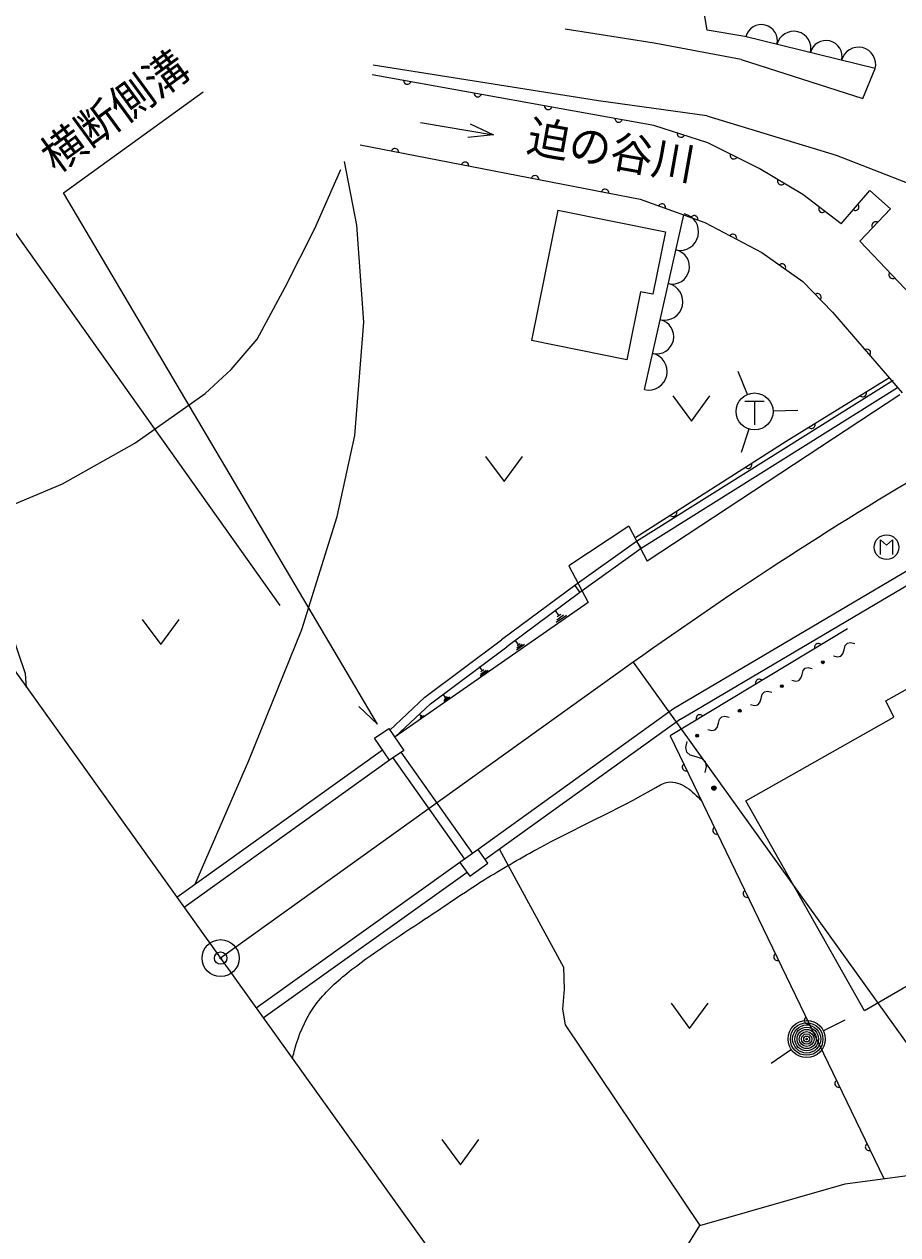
# Model space of a CAD drawing. Units: millimetres, scale not verified. Extents: x 40000 to 680000, y 20000 to 380000.
# Drawn here: x 78096 to 113504, y 240429 to 289488 of the extents above; entities that cross this region are included whole.
import ezdxf
from ezdxf.enums import TextEntityAlignment as Align

# ---------------------------------------------------------------- set-up
doc = ezdxf.new("R2010")
doc.units = ezdxf.units.MM
doc.header["$LTSCALE"] = 1000
doc.header["$PDMODE"] = 32
doc.header["$PDSIZE"] = 500
doc.layers.add('M-BGD', color=7, linetype='Continuous', lineweight=25)
doc.layers.add('M-OTRS', color=6, linetype='Continuous')
doc.styles.add('ＭＳ ゴシック', font='')
doc.styles.get('ＭＳ ゴシック').set_extended_font_data('MS Gothic')

msp = doc.modelspace()

# ---------------------------------------------------------------- linework, layer by layer
at = {"layer": 'M-BGD'}
for p, q in [((112587, 287691), (107298, 288986)), ((103615, 285388), (92194, 287439)), ((94157, 285509), (97114, 285002)), ((91709, 284598), (103065, 282402)), ((111213, 281399), (112377, 282749)), ((113207, 282006), (112377, 282749)), ((76854, 282255), (88460, 265937)), ((99721, 281958), (98654, 276670)), ((103242, 274682), (104835, 281759)), ((113207, 282006), (111964, 280690)), ((107410, 274486), (107027, 275410)), ((113311, 275051), (102910, 268530)), ((113497, 274754), (103105, 268239)), ((113586, 274469), (103347, 267733)), ((107308, 274214), (108088, 274214)), ((107698, 274214), (107698, 273254)), ((108447, 273816), (109447, 273846)), ((107467, 273080), (107159, 272129)), ((102601, 269145), (100175, 267542)), ((102601, 269145), (103347, 267733)), ((102910, 268530), (100413, 266742)), ((102910, 268530), (103105, 268239)), ((104690, 261319), (117280, 268762)), ((103105, 268239), (100619, 266459)), ((100413, 266742), (97445, 264541)), ((100619, 266459), (97654, 264260)), ((100413, 266742), (100619, 266459)), ((99775, 265518), (99626, 265731)), ((100071, 265529), (99661, 265243)), ((99681, 265355), (99960, 265549)), ((99849, 265569), (99701, 265466)), ((98134, 264341), (98015, 264511)), ((98372, 264350), (98044, 264121)), ((98059, 264210), (98283, 264366)), ((98193, 264382), (98075, 264299)), ((102783, 263632), (86058, 251640)), ((96667, 263282), (96548, 263453)), ((102783, 263632), (102801, 263644)), ((102783, 263632), (120263, 239253)), ((96904, 263291), (96576, 263063)), ((96592, 263152), (96815, 263307)), ((96726, 263323), (96608, 263241)), ((95172, 262205), (95083, 262333)), ((95350, 262212), (95104, 262041)), ((95116, 262108), (95283, 262224)), ((95217, 262236), (95128, 262175)), ((92412, 261124), (91662, 261842)), ((94183, 261452), (94124, 261537)), ((94302, 261456), (94138, 261342)), ((94146, 261387), (94257, 261464)), ((94213, 261472), (94154, 261431)), ((104690, 261319), (96783, 255631)), ((92620, 260071), (84284, 254098)), ((92908, 259662), (84575, 253692)), ((95953, 255653), (93046, 259760)), ((96279, 255885), (93373, 259990)), ((123087, 255827), (112155, 249511)), ((95758, 255514), (87493, 249616)), ((96049, 255108), (87784, 249210)), ((110481, 248699), (111375, 249146)), ((109194, 247936), (108372, 247365))]:
    msp.add_line(p, q, dxfattribs=at)
for points in [[(107298, 288986), (105780, 289249), (105543, 290623), (105117, 300048), (112932, 301138), (117905, 302227), (120747, 302985), (124441, 303980), (126052, 301753), (130179, 293624)], [(107157, 288061), (103629, 288723), (100019, 289288)], [(107157, 288061), (112080, 286478), (112587, 287691)], [(105760, 285773), (101366, 286379), (92234, 287833)], [(93474, 287209), (93479, 287171), (93491, 287138), (93516, 287104), (93542, 287081), (93575, 287062), (93623, 287054), (93660, 287059), (93693, 287072), (93728, 287096), (93751, 287122), (93769, 287156)], [(92412, 261124), (79686, 282659), (85354, 286752)], [(96329, 286696), (96335, 286658), (96347, 286626), (96371, 286591), (96397, 286568), (96431, 286550), (96478, 286541), (96516, 286547), (96548, 286559), (96583, 286583), (96606, 286610), (96624, 286643)], [(99185, 286183), (99190, 286146), (99202, 286113), (99227, 286078), (99253, 286055), (99286, 286037), (99333, 286029), (99371, 286034), (99404, 286046), (99439, 286071), (99462, 286097), (99480, 286130)], [(102040, 285671), (102045, 285633), (102058, 285600), (102082, 285566), (102108, 285542), (102142, 285524), (102189, 285516), (102226, 285521), (102259, 285534), (102294, 285558), (102317, 285584), (102335, 285618)], [(105760, 285773), (111006, 284175), (114061, 282998)], [(96176, 285447), (97114, 285002), (96081, 284895)], [(111213, 281399), (109657, 282581), (107884, 283638), (105802, 284677), (103615, 285388)], [(104566, 285079), (104566, 285041), (104574, 285007), (104593, 284969), (104616, 284943), (104647, 284920), (104692, 284905), (104730, 284906), (104764, 284913), (104802, 284933), (104829, 284956), (104851, 284986)], [(93275, 284295), (93270, 284332), (93258, 284365), (93235, 284400), (93209, 284424), (93176, 284442), (93128, 284452), (93091, 284447), (93058, 284435), (93023, 284411), (92999, 284385), (92981, 284352)], [(106708, 284225), (106703, 284187), (106706, 284152), (106719, 284112), (106738, 284083), (106765, 284056), (106808, 284034), (106845, 284029), (106880, 284032), (106921, 284045), (106950, 284064), (106977, 284091)], [(78193, 262607), (78142, 263166), (77546, 264953), (76401, 266327), (74798, 269167), (77684, 270038), (79653, 270862), (82585, 272511), (85425, 274527), (86479, 275489), (87533, 276726), (88678, 278833), (89869, 281215), (90923, 283597)], [(85008, 254617), (87206, 259656), (89354, 264953), (90785, 269534), (91501, 272826), (91859, 277407), (91573, 281344), (91072, 283921)], [(96114, 283746), (96109, 283783), (96097, 283816), (96074, 283851), (96048, 283875), (96015, 283893), (95967, 283903), (95930, 283898), (95897, 283886), (95862, 283862), (95838, 283836), (95820, 283803)], [(98953, 283197), (98948, 283234), (98937, 283267), (98913, 283302), (98887, 283326), (98854, 283344), (98807, 283353), (98769, 283349), (98736, 283337), (98701, 283313), (98677, 283287), (98659, 283254)], [(108642, 283186), (108633, 283149), (108634, 283114), (108644, 283073), (108661, 283042), (108685, 283013), (108727, 282989), (108764, 282981), (108799, 282981), (108840, 282991), (108871, 283008), (108899, 283033)], [(101792, 282648), (101788, 282685), (101776, 282718), (101752, 282753), (101726, 282777), (101693, 282795), (101646, 282804), (101608, 282799), (101575, 282788), (101540, 282764), (101517, 282738), (101498, 282705)], [(103065, 282402), (105680, 281451), (107988, 280241), (109660, 279056), (110860, 277819), (113679, 274543)], [(104091, 282029), (104092, 282067), (104085, 282101), (104067, 282140), (104045, 282167), (104015, 282190), (103970, 282207), (103932, 282208), (103898, 282201), (103860, 282183), (103832, 282161), (103809, 282131)], [(111697, 281960), (111732, 281946), (111767, 281940), (111809, 281943), (111842, 281954), (111875, 281974), (111906, 282010), (111921, 282045), (111927, 282080), (111923, 282122), (111912, 282155), (111893, 282188)], [(99721, 281958), (104082, 281072), (103570, 278550), (103080, 278649), (102526, 275892), (98654, 276670)], [(105399, 281554), (105400, 281592), (105393, 281626), (105375, 281664), (105353, 281692), (105323, 281715), (105278, 281732), (105240, 281733), (105206, 281726), (105167, 281708), (105140, 281686), (105117, 281656)], [(110316, 282081), (110304, 282045), (110300, 282010), (110305, 281968), (110319, 281935), (110340, 281904), (110378, 281875), (110414, 281863), (110449, 281859), (110491, 281865), (110523, 281878), (110555, 281899)], [(112689, 281457), (112654, 281473), (112620, 281481), (112578, 281479), (112544, 281470), (112511, 281452), (112478, 281417), (112462, 281383), (112454, 281349), (112455, 281306), (112465, 281272), (112483, 281239)], [(106967, 280776), (106973, 280814), (106971, 280849), (106958, 280889), (106940, 280919), (106914, 280946), (106871, 280969), (106834, 280975), (106799, 280973), (106758, 280960), (106729, 280942), (106701, 280916)], [(115572, 276668), (114588, 277936), (111964, 280690)], [(108946, 279561), (108957, 279598), (108960, 279633), (108953, 279674), (108939, 279706), (108916, 279737), (108877, 279765), (108841, 279776), (108806, 279778), (108764, 279771), (108732, 279757), (108701, 279735)], [(113173, 279422), (113155, 279388), (113146, 279355), (113145, 279312), (113152, 279278), (113168, 279244), (113201, 279209), (113235, 279191), (113269, 279182), (113311, 279181), (113345, 279189), (113380, 279205)], [(110365, 278330), (110382, 278363), (110391, 278397), (110392, 278439), (110384, 278473), (110367, 278508), (110334, 278542), (110300, 278560), (110266, 278569), (110224, 278569), (110190, 278561), (110156, 278545)], [(67783, 277148), (86058, 251640), (102870, 228175)], [(112367, 276067), (112387, 276100), (112398, 276133), (112401, 276175), (112395, 276210), (112381, 276245), (112349, 276281), (112317, 276301), (112284, 276312), (112241, 276315), (112207, 276309), (112172, 276294)], [(102883, 268694), (108974, 272591), (113136, 275158)], [(104389, 274427), (105139, 273407), (105889, 274427)], [(111968, 274437), (111997, 274413), (112028, 274397), (112069, 274387), (112104, 274388), (112141, 274396), (112182, 274421), (112206, 274451), (112222, 274482), (112232, 274523), (112232, 274558), (112223, 274595)], [(109887, 273154), (109916, 273130), (109947, 273114), (109988, 273104), (110023, 273104), (110060, 273113), (110101, 273138), (110125, 273167), (110141, 273198), (110151, 273240), (110151, 273275), (110142, 273311)], [(96796, 271971), (97546, 270951), (98296, 271971)], [(107325, 271536), (107354, 271512), (107385, 271497), (107427, 271488), (107462, 271489), (107499, 271498), (107539, 271524), (107563, 271553), (107578, 271585), (107588, 271626), (107587, 271661), (107577, 271698)], [(104279, 269588), (104309, 269564), (104340, 269548), (104381, 269539), (104416, 269540), (104453, 269550), (104494, 269575), (104517, 269605), (104533, 269636), (104542, 269678), (104541, 269713), (104532, 269749)], [(116520, 268893), (104417, 261738), (96492, 256037)], [(112808, 267994), (112808, 268594), (113048, 268374), (113288, 268594), (113288, 267994)], [(100175, 267542), (100951, 266053), (93135, 260605)], [(82880, 265369), (83630, 264349), (84380, 265369)], [(111470, 264980), (104276, 260653), (112933, 242704)], [(92895, 260860), (94339, 262218), (97445, 264541)], [(110898, 263885), (111066, 263845), (111194, 263873), (111282, 263971), (111329, 264138), (111377, 264304), (111464, 264402), (111592, 264430), (111761, 264390)], [(93135, 260605), (94564, 261950), (97654, 264260)], [(110400, 264336), (110371, 264361), (110340, 264377), (110299, 264388), (110264, 264388), (110227, 264379), (110186, 264355), (110161, 264326), (110144, 264295), (110134, 264254), (110134, 264219), (110142, 264182)], [(112155, 249511), (107346, 258009), (113343, 261403), (113016, 262061), (114951, 263150)], [(109214, 262901), (109374, 262863), (109496, 262890), (109579, 262983), (109624, 263141), (109669, 263299), (109753, 263392), (109874, 263419), (110034, 263381)], [(108002, 262894), (107973, 262919), (107942, 262935), (107901, 262945), (107866, 262945), (107829, 262937), (107788, 262912), (107763, 262883), (107746, 262853), (107736, 262811), (107736, 262776), (107745, 262739)], [(107531, 261917), (107699, 261877), (107827, 261905), (107915, 262003), (107962, 262169), (108010, 262336), (108097, 262434), (108226, 262462), (108394, 262422)], [(105604, 261452), (105575, 261476), (105544, 261493), (105503, 261503), (105468, 261503), (105431, 261495), (105390, 261470), (105365, 261441), (105349, 261410), (105338, 261369), (105338, 261334), (105347, 261297)], [(105804, 260908), (105973, 260867), (106101, 260896), (106188, 260993), (106236, 261160), (106283, 261327), (106371, 261424), (106499, 261453), (106667, 261412)], [(105691, 259162), (105753, 259406), (105713, 259592), (105573, 259721), (105332, 259792), (105091, 259863), (104951, 259992), (104911, 260178), (104973, 260422)], [(104829, 259506), (104802, 259480), (104783, 259451), (104769, 259410), (104766, 259376), (104771, 259338), (104791, 259295), (104818, 259268), (104847, 259248), (104887, 259234), (104922, 259231), (104960, 259236)], [(106066, 256942), (106039, 256916), (106020, 256886), (106006, 256846), (106003, 256811), (106007, 256774), (106028, 256731), (106055, 256703), (106084, 256684), (106124, 256670), (106159, 256667), (106196, 256672)], [(98577, 234134), (104449, 234486), (105015, 235052), (105250, 236559), (104779, 239669), (105486, 240800), (111375, 242496), (115616, 243061), (119291, 244051), (126976, 246429), (130913, 248143), (130542, 250782), (130635, 251431), (132858, 253283), (134525, 255043), (135358, 256108)], [(97356, 256044), (99952, 251272), (99987, 250387), (99916, 249573), (100022, 248936), (105486, 240800)], [(107303, 254378), (107276, 254351), (107256, 254322), (107242, 254282), (107239, 254247), (107244, 254210), (107265, 254166), (107291, 254139), (107321, 254120), (107361, 254106), (107396, 254103), (107433, 254108)], [(108540, 251814), (108512, 251787), (108493, 251758), (108479, 251718), (108476, 251683), (108481, 251645), (108502, 251602), (108528, 251575), (108557, 251556), (108597, 251542), (108632, 251538), (108670, 251543)], [(104314, 249809), (105064, 248789), (105814, 249809)], [(109776, 249249), (109749, 249223), (109730, 249194), (109716, 249154), (109713, 249119), (109718, 249081), (109738, 249038), (109765, 249011), (109794, 248991), (109834, 248977), (109869, 248974), (109907, 248979)], [(111013, 246685), (110986, 246659), (110967, 246629), (110953, 246589), (110950, 246554), (110954, 246517), (110975, 246474), (111002, 246446), (111031, 246427), (111071, 246413), (111106, 246410), (111143, 246415)], [(95029, 244286), (95779, 243266), (96529, 244286)], [(112250, 244121), (112223, 244094), (112203, 244065), (112189, 244025), (112186, 243990), (112191, 243953), (112212, 243909), (112238, 243882), (112268, 243863), (112308, 243849), (112343, 243846), (112380, 243851)]]:
    msp.add_lwpolyline(points, dxfattribs=at)
for points in [[(92908, 259662), (92299, 260556), (92876, 260949), (93485, 260056)], [(96153, 254961), (96886, 255484), (96492, 256037), (95758, 255514)]]:
    msp.add_lwpolyline(points, close=True, dxfattribs=at)
for centre, radius in [((107698, 273794), 750), ((113048, 268294), 500), ((110466, 263633), 60), ((110466, 263633), 40), ((110466, 263633), 20), ((110466, 263633), 2), ((108804, 262661), 57), ((108804, 262661), 38), ((108804, 262661), 19), ((108804, 262661), 1.9), ((107099, 261665), 60), ((107099, 261665), 40), ((107099, 261665), 20), ((107099, 261665), 2), ((105372, 260655), 60), ((105372, 260655), 40), ((105372, 260655), 20), ((105372, 260655), 2), ((106051, 258533), 87), ((106051, 258533), 58), ((106051, 258533), 29), ((106051, 258533), 2.9), ((86058, 251640), 750), ((86058, 251640), 30), ((109810, 248363), 750), ((109810, 248363), 660), ((109810, 248363), 570), ((109810, 248363), 480), ((109810, 248363), 390), ((109810, 248363), 300), ((109810, 248363), 210), ((109810, 248363), 120), ((109810, 248363), 30)]:
    msp.add_circle(centre, radius, dxfattribs=at)
for centre, radius, start, end in [((107974, 288821), 650, 346.2484, 166.2483), ((109285, 288500), 700, 346.2484, 166.2483), ((110596, 288179), 650, 346.2484, 166.2483), ((111908, 287858), 700, 346.2484, 166.2483), ((104680, 281072), 750, 257.3116, 77.3116), ((104362, 279657), 700, 257.3116, 77.3116), ((195909, 133537), 159991, 114.68488, 125.59601), ((104043, 278242), 750, 257.3116, 77.3116), ((103725, 276828), 700, 257.3116, 77.3116), ((103406, 275413), 750, 257.3116, 77.3116)]:
    msp.add_arc(centre, radius, start, end, dxfattribs=at)
for points, knots in [([(111025, 269172), (111041, 269182), (111056, 269191), (111072, 269201), (111080, 269206), (111089, 269212), (111097, 269217)], [0, 0, 0, 0, 1, 1, 1, 2, 2, 2, 2]), ([(88968, 247555), (89011, 247758), (89063, 247959), (89124, 248158), (89305, 248727), (89556, 249275), (89903, 249750), (90259, 250234), (90709, 250643), (91176, 251024), (92186, 251831), (93263, 252509), (94326, 253218), (95134, 253744), (95919, 254297), (96732, 254810), (97428, 255241), (98141, 255645), (98855, 256048), (100443, 256905), (102048, 257608), (103702, 258561), (103864, 258653), (104025, 258747), (104198, 258773), (104445, 258810), (104716, 258705), (104941, 258561), (105178, 258408), (105363, 258211), (105549, 258015)], [0, 0, 0, 0, 1, 1, 1, 2, 2, 2, 3, 3, 3, 4, 4, 4, 5, 5, 5, 6, 6, 6, 7, 7, 7, 8, 8, 8, 9, 9, 9, 10, 10, 10, 10])]:
    msp.add_open_spline(points, degree=3, knots=knots, dxfattribs=at)
at = {"layer": 'M-OTRS'}
msp.add_point((86058, 251640), dxfattribs=at)

# ---------------------------------------------------------------- texts
at = {"layer": 'M-BGD', "style": 'ＭＳ ゴシック', "width": 0.95}
for s, rotation, p in [('横断側溝', 36.2, (79622, 283099)), ('迫の谷川', 349.9, (98332, 283954))]:
    msp.add_text(s, height=1320, rotation=rotation, dxfattribs=at).set_placement(p, align=Align.BOTTOM_LEFT)

doc.saveas('drawing.dxf')
